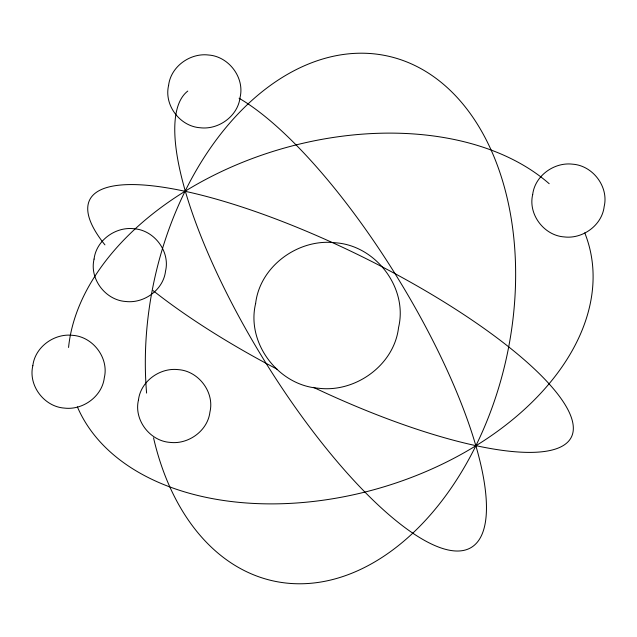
<?xml version="1.0" encoding="UTF-8"?>
<svg xmlns="http://www.w3.org/2000/svg" width="637" height="637" viewBox="0 0 637 637"><rect width="100%" height="100%" fill="white"/><g stroke="black" fill="none" stroke-linecap="round" stroke-linejoin="round"><path stroke-width="0.96" d="M239.058 98.233A268.599 78.439 58.4 0 1 480.402 462.924A268.599 78.439 58.4 0 1 319.949 440.493A268.599 78.439 58.4 0 1 187.78 91.067M104.938 244.863A268.599 69.393 26.2 0 1 275.176 218.738A268.599 69.393 26.2 0 1 572.599 421.957A268.599 69.393 26.2 0 1 313.452 387.336M277.015 369.149A268.599 69.393 26.2 0 1 153.087 290.607M146.598 393.085A268.599 180.319 -77.8 0 1 393.26 57.418A268.599 180.319 -77.8 0 1 458.329 477.177A268.599 180.319 -77.8 0 1 153.533 437.81M584.758 232.871A268.599 176.568 -16.2 0 1 398.284 482.201A268.599 176.568 -16.2 0 1 77.38 406.868M68.557 347.468A268.599 176.568 -16.2 0 1 263.487 154.536A268.599 176.568 -16.2 0 1 549.19 183.711M32.837 365.71C28.068 385.481 44.168 406.701 64.329 408.086C82.746 410.395 102.135 396.509 104.309 377.741C109.078 357.97 92.978 336.742 72.817 335.357C54.4 333.055 35.011 346.942 32.837 365.71M94.069 259.092C89.291 278.871 105.4 300.091 125.561 301.476C143.978 303.777 163.367 289.891 165.532 271.123C170.31 251.352 154.21 230.132 134.041 228.747C115.623 226.438 96.243 240.332 94.069 259.092M168.606 85.366C163.828 105.137 179.937 126.365 200.098 127.742C218.515 130.052 237.904 116.165 240.069 97.397C244.847 77.626 228.747 56.406 208.578 55.021C190.16 52.712 170.78 66.598 168.606 85.366M138.468 400.004C133.69 419.775 149.791 440.995 169.96 442.381C188.377 444.682 207.758 430.795 209.931 412.028C214.709 392.257 198.601 371.037 178.44 369.651C160.022 367.342 140.634 381.237 138.468 400.004M255.628 303.483C246.081 343.032 278.281 385.473 318.611 388.244C355.446 392.854 394.215 365.081 398.555 327.545C408.102 288.004 375.902 245.556 335.572 242.793C298.737 238.174 259.968 265.955 255.628 303.483M532.691 194.54C527.922 214.311 544.022 235.531 564.183 236.916C582.6 239.225 601.989 225.331 604.163 206.571C608.932 186.792 592.832 165.572 572.671 164.187C554.254 161.886 534.865 175.772 532.691 194.54"/></g></svg>
